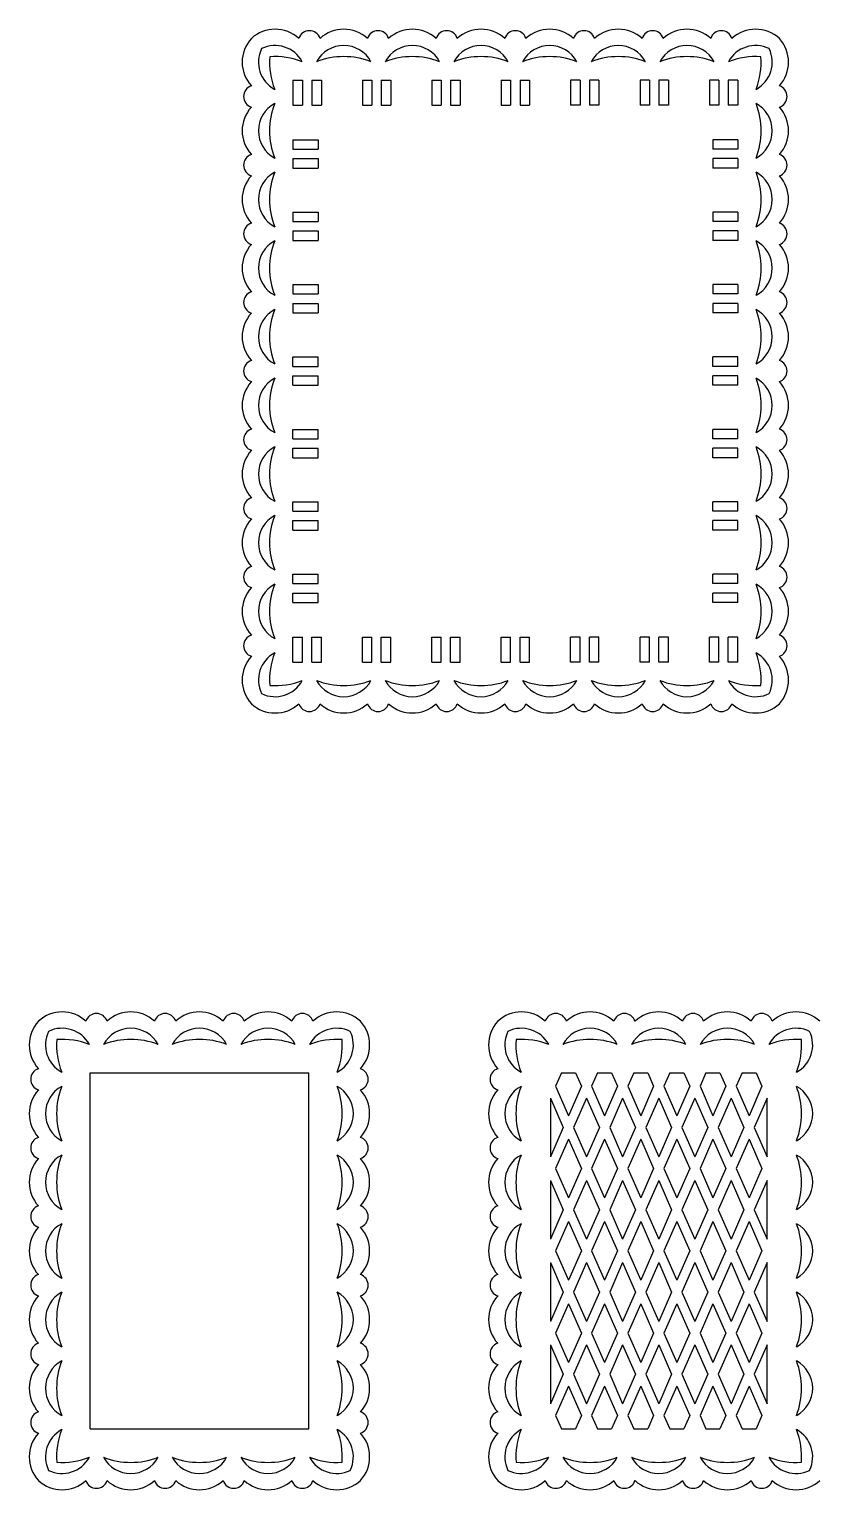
# Model space of a CAD drawing. Extents: x -1023 to -381, y -80 to 233.
# Drawn here: x -1023 to -855.7, y -78 to 231 of the extents above; entities that cross this region are included whole.
import ezdxf

# ---------------------------------------------------------------- set-up
doc = ezdxf.new("R2010")
doc.units = 0
doc.layers.get('0').update_dxf_attribs({"linetype": 'CONTINUOUS'})

msp = doc.modelspace()

# ---------------------------------------------------------------- linework, layer by layer
for p, q in [((-967.206135, 220.248919), (-967.206135, 214.948919)), ((-967.206135, 220.248919), (-965.206135, 220.248919)), ((-965.206135, 220.248919), (-965.206135, 214.948919)), ((-963.206135, 220.248919), (-961.206135, 220.248919)), ((-963.206135, 220.248919), (-963.206135, 214.948919)), ((-961.206135, 220.248919), (-961.206135, 214.948919)), ((-952.527809, 220.248919), (-950.527809, 220.248919)), ((-952.527809, 220.248919), (-952.527809, 214.948919)), ((-950.527809, 220.248919), (-950.527809, 214.948919)), ((-948.527809, 220.248919), (-946.527809, 220.248919)), ((-948.527809, 220.248919), (-948.527809, 214.948919)), ((-946.527809, 220.248919), (-946.527809, 214.948919)), ((-937.843643, 220.248919), (-937.843643, 214.948919)), ((-937.843643, 220.248919), (-935.843643, 220.248919)), ((-935.843643, 220.248919), (-935.843643, 214.948919)), ((-933.843643, 220.248919), (-933.843643, 214.948919)), ((-933.843643, 220.248919), (-931.843643, 220.248919)), ((-931.843643, 220.248919), (-931.843643, 214.948919)), ((-923.159477, 220.248919), (-921.159477, 220.248919)), ((-923.159477, 220.248919), (-923.159477, 214.948919)), ((-921.159477, 220.248919), (-921.159477, 214.948919)), ((-919.159477, 220.248919), (-917.159477, 220.248919)), ((-919.159477, 220.248919), (-919.159477, 214.948919)), ((-917.159477, 220.248919), (-917.159477, 214.948919)), ((-906.463647, 220.248919), (-908.463647, 220.248919)), ((-908.463647, 220.248919), (-908.463647, 214.948919)), ((-906.463647, 220.248919), (-906.463647, 214.948919)), ((-902.463647, 220.248919), (-904.463647, 220.248919)), ((-904.463647, 220.248919), (-904.463647, 214.948919)), ((-902.463647, 220.248919), (-902.463647, 214.948919)), ((-893.779481, 220.248919), (-893.779481, 214.948919)), ((-891.779481, 220.248919), (-893.779481, 220.248919)), ((-891.779481, 220.248919), (-891.779481, 214.948919)), ((-889.779481, 220.248919), (-889.779481, 214.948919)), ((-887.779481, 220.248919), (-889.779481, 220.248919)), ((-887.779481, 220.248919), (-887.779481, 214.948919)), ((-877.101156, 220.248919), (-879.101156, 220.248919)), ((-879.101156, 220.248919), (-879.101156, 214.948919)), ((-877.101156, 220.248919), (-877.101156, 214.948919)), ((-873.101156, 220.248919), (-875.101156, 220.248919)), ((-875.101156, 220.248919), (-875.101156, 214.948919)), ((-873.101156, 220.248919), (-873.101156, 214.948919)), ((-967.206135, 214.948919), (-965.206135, 214.948919)), ((-963.206135, 214.948919), (-961.206135, 214.948919)), ((-952.527809, 214.948919), (-950.527809, 214.948919)), ((-948.527809, 214.948919), (-946.527809, 214.948919)), ((-937.843643, 214.948919), (-935.843643, 214.948919)), ((-933.843643, 214.948919), (-931.843643, 214.948919)), ((-923.159477, 214.948919), (-921.159477, 214.948919)), ((-919.159477, 214.948919), (-917.159477, 214.948919)), ((-906.463647, 214.948919), (-908.463647, 214.948919)), ((-902.463647, 214.948919), (-904.463647, 214.948919)), ((-891.779481, 214.948919), (-893.779481, 214.948919)), ((-887.779481, 214.948919), (-889.779481, 214.948919)), ((-877.101156, 214.948919), (-879.101156, 214.948919)), ((-873.101156, 214.948919), (-875.101156, 214.948919)), ((-967.206135, 207.621219), (-961.906135, 207.621219)), ((-967.206135, 207.621219), (-967.206135, 205.621219)), ((-961.906135, 207.621219), (-961.906135, 205.621219)), ((-873.101156, 207.621219), (-878.401156, 207.621219)), ((-878.401156, 207.621219), (-878.401156, 205.621219)), ((-873.101156, 207.621219), (-873.101156, 205.621219)), ((-967.206135, 205.621219), (-961.906135, 205.621219)), ((-873.101156, 205.621219), (-878.401156, 205.621219)), ((-967.206135, 203.621219), (-961.906135, 203.621219)), ((-967.206135, 203.621219), (-967.206135, 201.621219)), ((-967.206135, 201.621219), (-961.906135, 201.621219)), ((-961.906135, 203.621219), (-961.906135, 201.621219)), ((-873.101156, 203.621219), (-878.401156, 203.621219)), ((-878.401156, 203.621219), (-878.401156, 201.621219)), ((-873.101156, 201.621219), (-878.401156, 201.621219)), ((-873.101156, 203.621219), (-873.101156, 201.621219)), ((-967.206135, 192.312893), (-967.206135, 190.312893)), ((-967.206135, 192.312893), (-961.906135, 192.312893)), ((-961.906135, 192.312893), (-961.906135, 190.312893)), ((-873.101156, 192.312893), (-878.401156, 192.312893)), ((-878.401156, 192.312893), (-878.401156, 190.312893)), ((-873.101156, 192.312893), (-873.101156, 190.312893)), ((-967.206135, 190.312893), (-961.906135, 190.312893)), ((-873.101156, 190.312893), (-878.401156, 190.312893)), ((-967.206135, 188.312893), (-967.206135, 186.312893)), ((-967.206135, 188.312893), (-961.906135, 188.312893)), ((-967.206135, 186.312893), (-961.906135, 186.312893)), ((-961.906135, 188.312893), (-961.906135, 186.312893)), ((-873.101156, 188.312893), (-878.401156, 188.312893)), ((-878.401156, 188.312893), (-878.401156, 186.312893)), ((-873.101156, 186.312893), (-878.401156, 186.312893)), ((-873.101156, 188.312893), (-873.101156, 186.312893)), ((-967.206135, 176.998727), (-961.906135, 176.998727)), ((-967.206135, 176.998727), (-967.206135, 174.998727)), ((-961.906135, 176.998727), (-961.906135, 174.998727)), ((-873.101156, 176.998727), (-878.401156, 176.998727)), ((-878.401156, 176.998727), (-878.401156, 174.998727)), ((-873.101156, 176.998727), (-873.101156, 174.998727)), ((-967.206135, 174.998727), (-961.906135, 174.998727)), ((-873.101156, 174.998727), (-878.401156, 174.998727)), ((-967.206135, 172.998727), (-961.906135, 172.998727)), ((-967.206135, 172.998727), (-967.206135, 170.998727)), ((-967.206135, 170.998727), (-961.906135, 170.998727)), ((-961.906135, 172.998727), (-961.906135, 170.998727)), ((-878.401156, 172.998727), (-878.401156, 170.998727)), ((-873.101156, 172.998727), (-878.401156, 172.998727)), ((-873.101156, 170.998727), (-878.401156, 170.998727)), ((-873.101156, 172.998727), (-873.101156, 170.998727)), ((-967.206135, 161.672897), (-961.906135, 161.672897)), ((-967.206135, 159.672897), (-967.206135, 161.672897)), ((-961.906135, 159.672897), (-961.906135, 161.672897)), ((-873.101156, 161.672897), (-878.401156, 161.672897)), ((-878.401156, 159.672897), (-878.401156, 161.672897)), ((-873.101156, 159.672897), (-873.101156, 161.672897)), ((-967.206135, 159.672897), (-961.906135, 159.672897)), ((-967.206135, 157.672897), (-961.906135, 157.672897)), ((-967.206135, 155.672897), (-967.206135, 157.672897)), ((-961.906135, 155.672897), (-961.906135, 157.672897)), ((-873.101156, 159.672897), (-878.401156, 159.672897)), ((-873.101156, 157.672897), (-878.401156, 157.672897)), ((-878.401156, 155.672897), (-878.401156, 157.672897)), ((-873.101156, 155.672897), (-873.101156, 157.672897)), ((-967.206135, 155.672897), (-961.906135, 155.672897)), ((-873.101156, 155.672897), (-878.401156, 155.672897)), ((-967.206135, 144.347067), (-967.206135, 146.347067)), ((-967.206135, 146.347067), (-961.906135, 146.347067)), ((-961.906135, 144.347067), (-961.906135, 146.347067)), ((-878.401156, 144.347067), (-878.401156, 146.347067)), ((-873.101156, 146.347067), (-878.401156, 146.347067)), ((-873.101156, 144.347067), (-873.101156, 146.347067)), ((-967.206135, 144.347067), (-961.906135, 144.347067)), ((-967.206135, 142.347067), (-961.906135, 142.347067)), ((-967.206135, 140.347067), (-967.206135, 142.347067)), ((-961.906135, 140.347067), (-961.906135, 142.347067)), ((-873.101156, 144.347067), (-878.401156, 144.347067)), ((-873.101156, 142.347067), (-878.401156, 142.347067)), ((-878.401156, 140.347067), (-878.401156, 142.347067)), ((-873.101156, 140.347067), (-873.101156, 142.347067)), ((-967.206135, 140.347067), (-961.906135, 140.347067)), ((-873.101156, 140.347067), (-878.401156, 140.347067)), ((-967.206135, 131.032901), (-961.906135, 131.032901)), ((-967.206135, 129.032901), (-967.206135, 131.032901)), ((-961.906135, 129.032901), (-961.906135, 131.032901)), ((-873.101156, 131.032901), (-878.401156, 131.032901)), ((-878.401156, 129.032901), (-878.401156, 131.032901)), ((-873.101156, 129.032901), (-873.101156, 131.032901)), ((-967.206135, 129.032901), (-961.906135, 129.032901)), ((-967.206135, 127.032901), (-961.906135, 127.032901)), ((-967.206135, 125.032901), (-967.206135, 127.032901)), ((-961.906135, 125.032901), (-961.906135, 127.032901)), ((-873.101156, 129.032901), (-878.401156, 129.032901)), ((-873.101156, 127.032901), (-878.401156, 127.032901)), ((-878.401156, 125.032901), (-878.401156, 127.032901)), ((-873.101156, 125.032901), (-873.101156, 127.032901)), ((-967.206135, 125.032901), (-961.906135, 125.032901)), ((-873.101156, 125.032901), (-878.401156, 125.032901)), ((-967.206135, 115.724575), (-961.906135, 115.724575)), ((-967.206135, 113.724575), (-967.206135, 115.724575)), ((-961.906135, 113.724575), (-961.906135, 115.724575)), ((-873.101156, 115.724575), (-878.401156, 115.724575)), ((-878.401156, 113.724575), (-878.401156, 115.724575)), ((-873.101156, 113.724575), (-873.101156, 115.724575)), ((-967.206135, 113.724575), (-961.906135, 113.724575)), ((-967.206135, 111.724575), (-961.906135, 111.724575)), ((-967.206135, 109.724575), (-967.206135, 111.724575)), ((-961.906135, 109.724575), (-961.906135, 111.724575)), ((-873.101156, 113.724575), (-878.401156, 113.724575)), ((-873.101156, 111.724575), (-878.401156, 111.724575)), ((-878.401156, 109.724575), (-878.401156, 111.724575)), ((-873.101156, 109.724575), (-873.101156, 111.724575)), ((-967.206135, 109.724575), (-961.906135, 109.724575)), ((-873.101156, 109.724575), (-878.401156, 109.724575)), ((-967.206135, 102.396872), (-965.206135, 102.396872)), ((-967.206135, 97.096872), (-967.206135, 102.396872)), ((-965.206135, 97.096872), (-965.206135, 102.396872)), ((-963.206135, 102.396872), (-961.206135, 102.396872)), ((-963.206135, 97.096872), (-963.206135, 102.396872)), ((-961.206135, 97.096872), (-961.206135, 102.396872)), ((-952.527809, 97.096872), (-952.527809, 102.396872)), ((-952.527809, 102.396872), (-950.527809, 102.396872)), ((-950.527809, 97.096872), (-950.527809, 102.396872)), ((-948.527809, 97.096872), (-948.527809, 102.396872)), ((-948.527809, 102.396872), (-946.527809, 102.396872)), ((-946.527809, 97.096872), (-946.527809, 102.396872)), ((-937.843643, 102.396872), (-935.843643, 102.396872)), ((-937.843643, 97.096872), (-937.843643, 102.396872)), ((-935.843643, 97.096872), (-935.843643, 102.396872)), ((-933.843643, 102.396872), (-931.843643, 102.396872)), ((-933.843643, 97.096872), (-933.843643, 102.396872)), ((-931.843643, 97.096872), (-931.843643, 102.396872)), ((-923.159477, 97.096872), (-923.159477, 102.396872)), ((-923.159477, 102.396872), (-921.159477, 102.396872)), ((-921.159477, 97.096872), (-921.159477, 102.396872)), ((-919.159477, 97.096872), (-919.159477, 102.396872)), ((-919.159477, 102.396872), (-917.159477, 102.396872)), ((-917.159477, 97.096872), (-917.159477, 102.396872)), ((-908.463647, 97.096872), (-908.463647, 102.396872)), ((-906.463647, 102.396872), (-908.463647, 102.396872)), ((-906.463647, 97.096872), (-906.463647, 102.396872)), ((-904.463647, 97.096872), (-904.463647, 102.396872)), ((-902.463647, 102.396872), (-904.463647, 102.396872)), ((-902.463647, 97.096872), (-902.463647, 102.396872)), ((-891.779481, 102.396872), (-893.779481, 102.396872)), ((-893.779481, 97.096872), (-893.779481, 102.396872)), ((-891.779481, 97.096872), (-891.779481, 102.396872)), ((-887.779481, 102.396872), (-889.779481, 102.396872)), ((-889.779481, 97.096872), (-889.779481, 102.396872)), ((-887.779481, 97.096872), (-887.779481, 102.396872)), ((-879.101156, 97.096872), (-879.101156, 102.396872)), ((-877.101156, 102.396872), (-879.101156, 102.396872)), ((-877.101156, 97.096872), (-877.101156, 102.396872)), ((-875.101156, 97.096872), (-875.101156, 102.396872)), ((-873.101156, 102.396872), (-875.101156, 102.396872)), ((-873.101156, 97.096872), (-873.101156, 102.396872)), ((-967.206135, 97.096872), (-965.206135, 97.096872)), ((-963.206135, 97.096872), (-961.206135, 97.096872)), ((-952.527809, 97.096872), (-950.527809, 97.096872)), ((-948.527809, 97.096872), (-946.527809, 97.096872)), ((-937.843643, 97.096872), (-935.843643, 97.096872)), ((-933.843643, 97.096872), (-931.843643, 97.096872)), ((-923.159477, 97.096872), (-921.159477, 97.096872)), ((-919.159477, 97.096872), (-917.159477, 97.096872)), ((-906.463647, 97.096872), (-908.463647, 97.096872)), ((-902.463647, 97.096872), (-904.463647, 97.096872)), ((-891.779481, 97.096872), (-893.779481, 97.096872)), ((-887.779481, 97.096872), (-889.779481, 97.096872)), ((-877.101156, 97.096872), (-879.101156, 97.096872)), ((-873.101156, 97.096872), (-875.101156, 97.096872)), ((-1010.136004, -65.106736), (-1010.136004, 10.20938)), ((-1010.136004, 10.20938), (-963.866909, 10.20938)), ((-963.866909, -65.106736), (-963.866909, 10.20938)), ((-910.408117, 10.20938), (-911.655849, 7.368274)), ((-910.408117, 10.20938), (-907.442649, 10.20938)), ((-907.442649, 10.20938), (-906.194916, 7.368274)), ((-902.76281, 10.20938), (-904.010543, 7.368274)), ((-902.76281, 10.20938), (-899.797343, 10.20938)), ((-899.797343, 10.20938), (-898.54961, 7.368274)), ((-895.117504, 10.20938), (-896.365237, 7.368274)), ((-895.117504, 10.20938), (-892.152036, 10.20938)), ((-892.152036, 10.20938), (-890.904304, 7.368274)), ((-887.472198, 10.20938), (-888.719931, 7.368274)), ((-887.472198, 10.20938), (-884.50673, 10.20938)), ((-884.50673, 10.20938), (-883.258997, 7.368274)), ((-879.826892, 10.20938), (-881.074624, 7.368274)), ((-879.826892, 10.20938), (-876.861424, 10.20938)), ((-876.861424, 10.20938), (-875.613691, 7.368274)), ((-872.181585, 10.20938), (-873.429318, 7.368274)), ((-872.181585, 10.20938), (-869.216117, 10.20938)), ((-869.216117, 10.20938), (-867.968385, 7.368274)), ((-911.655849, 7.368274), (-908.925383, 1.150961)), ((-906.194916, 7.368274), (-908.925383, 1.150961)), ((-904.010543, 7.368274), (-901.280077, 1.150961)), ((-898.54961, 7.368274), (-901.280077, 1.150961)), ((-896.365237, 7.368274), (-893.63477, 1.150961)), ((-890.904304, 7.368274), (-893.63477, 1.150961)), ((-888.719931, 7.368274), (-885.989464, 1.150961)), ((-883.258997, 7.368274), (-885.989464, 1.150961)), ((-881.074624, 7.368274), (-878.344158, 1.150961)), ((-875.613691, 7.368274), (-878.344158, 1.150961)), ((-873.429318, 7.368274), (-870.698851, 1.150961)), ((-867.968385, 7.368274), (-870.698851, 1.150961)), ((-912.748036, 4.881349), (-910.017569, -1.335964)), ((-912.748036, 4.881349), (-912.748036, -7.553277)), ((-905.10273, 4.881349), (-907.833196, -1.335964)), ((-905.10273, 4.881349), (-902.372263, -1.335964)), ((-897.457423, 4.881349), (-900.18789, -1.335964)), ((-897.457423, 4.881349), (-894.726957, -1.335964)), ((-889.812117, 4.881349), (-892.542584, -1.335964)), ((-889.812117, 4.881349), (-887.081651, -1.335964)), ((-882.166811, 4.881349), (-884.897277, -1.335964)), ((-882.166811, 4.881349), (-879.436344, -1.335964)), ((-874.521505, 4.881349), (-877.251971, -1.335964)), ((-874.521505, 4.881349), (-871.791038, -1.335964)), ((-866.876198, 4.881349), (-869.606665, -1.335964)), ((-866.876198, -7.553277), (-866.876198, 4.881349)), ((-910.017569, -1.335964), (-912.748036, -7.553277)), ((-907.833196, -1.335964), (-905.10273, -7.553277)), ((-902.372263, -1.335964), (-905.10273, -7.553277)), ((-900.18789, -1.335964), (-897.457423, -7.553277)), ((-894.726957, -1.335964), (-897.457423, -7.553277)), ((-892.542584, -1.335964), (-889.812117, -7.553277)), ((-887.081651, -1.335964), (-889.812117, -7.553277)), ((-884.897277, -1.335964), (-882.166811, -7.553277)), ((-879.436344, -1.335964), (-882.166811, -7.553277)), ((-877.251971, -1.335964), (-874.521505, -7.553277)), ((-871.791038, -1.335964), (-874.521505, -7.553277)), ((-869.606665, -1.335964), (-866.876198, -7.553277)), ((-908.925383, -3.822889), (-911.655849, -10.040202)), ((-908.925383, -3.822889), (-906.194916, -10.040202)), ((-901.280077, -3.822889), (-904.010543, -10.040202)), ((-901.280077, -3.822889), (-898.54961, -10.040202)), ((-893.63477, -3.822889), (-896.365237, -10.040202)), ((-893.63477, -3.822889), (-890.904304, -10.040202)), ((-885.989464, -3.822889), (-888.719931, -10.040202)), ((-885.989464, -3.822889), (-883.258997, -10.040202)), ((-878.344158, -3.822889), (-881.074624, -10.040202)), ((-878.344158, -3.822889), (-875.613691, -10.040202)), ((-870.698851, -3.822889), (-873.429318, -10.040202)), ((-870.698851, -3.822889), (-867.968385, -10.040202)), ((-911.655849, -10.040202), (-908.925383, -16.257515)), ((-906.194916, -10.040202), (-908.925383, -16.257515)), ((-904.010543, -10.040202), (-901.280077, -16.257515)), ((-898.54961, -10.040202), (-901.280077, -16.257515)), ((-896.365237, -10.040202), (-893.63477, -16.257515)), ((-890.904304, -10.040202), (-893.63477, -16.257515)), ((-888.719931, -10.040202), (-885.989464, -16.257515)), ((-883.258997, -10.040202), (-885.989464, -16.257515)), ((-881.074624, -10.040202), (-878.344158, -16.257515)), ((-875.613691, -10.040202), (-878.344158, -16.257515)), ((-873.429318, -10.040202), (-870.698851, -16.257515)), ((-867.968385, -10.040202), (-870.698851, -16.257515)), ((-912.748036, -12.527127), (-910.017569, -18.74444)), ((-912.748036, -12.527127), (-912.748036, -24.961753)), ((-905.10273, -12.527127), (-907.833196, -18.74444)), ((-905.10273, -12.527127), (-902.372263, -18.74444)), ((-897.457423, -12.527127), (-900.18789, -18.74444)), ((-897.457423, -12.527127), (-894.726957, -18.74444)), ((-889.812117, -12.527127), (-892.542584, -18.74444)), ((-889.812117, -12.527127), (-887.081651, -18.74444)), ((-882.166811, -12.527127), (-884.897277, -18.74444)), ((-882.166811, -12.527127), (-879.436344, -18.74444)), ((-874.521505, -12.527127), (-877.251971, -18.74444)), ((-874.521505, -12.527127), (-871.791038, -18.74444)), ((-866.876198, -12.527127), (-869.606665, -18.74444)), ((-866.876198, -24.961753), (-866.876198, -12.527127)), ((-910.017569, -18.74444), (-912.748036, -24.961753)), ((-908.925383, -21.231365), (-911.655849, -27.448678)), ((-908.925383, -21.231365), (-906.194916, -27.448678)), ((-907.833196, -18.74444), (-905.10273, -24.961753)), ((-902.372263, -18.74444), (-905.10273, -24.961753)), ((-901.280077, -21.231365), (-904.010543, -27.448678)), ((-901.280077, -21.231365), (-898.54961, -27.448678)), ((-900.18789, -18.74444), (-897.457423, -24.961753)), ((-894.726957, -18.74444), (-897.457423, -24.961753)), ((-893.63477, -21.231365), (-896.365237, -27.448678)), ((-893.63477, -21.231365), (-890.904304, -27.448678)), ((-892.542584, -18.74444), (-889.812117, -24.961753)), ((-887.081651, -18.74444), (-889.812117, -24.961753)), ((-885.989464, -21.231365), (-888.719931, -27.448678)), ((-885.989464, -21.231365), (-883.258997, -27.448678)), ((-884.897277, -18.74444), (-882.166811, -24.961753)), ((-879.436344, -18.74444), (-882.166811, -24.961753)), ((-878.344158, -21.231365), (-881.074624, -27.448678)), ((-878.344158, -21.231365), (-875.613691, -27.448678)), ((-877.251971, -18.74444), (-874.521505, -24.961753)), ((-871.791038, -18.74444), (-874.521505, -24.961753)), ((-870.698851, -21.231365), (-873.429318, -27.448678)), ((-870.698851, -21.231365), (-867.968385, -27.448678)), ((-869.606665, -18.74444), (-866.876198, -24.961753)), ((-911.655849, -27.448678), (-908.925383, -33.665991)), ((-906.194916, -27.448678), (-908.925383, -33.665991)), ((-904.010543, -27.448678), (-901.280077, -33.665991)), ((-898.54961, -27.448678), (-901.280077, -33.665991)), ((-896.365237, -27.448678), (-893.63477, -33.665991)), ((-890.904304, -27.448678), (-893.63477, -33.665991)), ((-888.719931, -27.448678), (-885.989464, -33.665991)), ((-883.258997, -27.448678), (-885.989464, -33.665991)), ((-881.074624, -27.448678), (-878.344158, -33.665991)), ((-875.613691, -27.448678), (-878.344158, -33.665991)), ((-873.429318, -27.448678), (-870.698851, -33.665991)), ((-867.968385, -27.448678), (-870.698851, -33.665991)), ((-912.748036, -29.935603), (-910.017569, -36.152916)), ((-912.748036, -29.935603), (-912.748036, -42.370229)), ((-905.10273, -29.935603), (-907.833196, -36.152916)), ((-905.10273, -29.935603), (-902.372263, -36.152916)), ((-897.457423, -29.935603), (-900.18789, -36.152916)), ((-897.457423, -29.935603), (-894.726957, -36.152916)), ((-889.812117, -29.935603), (-892.542584, -36.152916)), ((-889.812117, -29.935603), (-887.081651, -36.152916)), ((-882.166811, -29.935603), (-884.897277, -36.152916)), ((-882.166811, -29.935603), (-879.436344, -36.152916)), ((-874.521505, -29.935603), (-877.251971, -36.152916)), ((-874.521505, -29.935603), (-871.791038, -36.152916)), ((-866.876198, -29.935603), (-869.606665, -36.152916)), ((-866.876198, -42.370229), (-866.876198, -29.935603)), ((-910.017569, -36.152916), (-912.748036, -42.370229)), ((-907.833196, -36.152916), (-905.10273, -42.370229)), ((-902.372263, -36.152916), (-905.10273, -42.370229)), ((-900.18789, -36.152916), (-897.457423, -42.370229)), ((-894.726957, -36.152916), (-897.457423, -42.370229)), ((-892.542584, -36.152916), (-889.812117, -42.370229)), ((-887.081651, -36.152916), (-889.812117, -42.370229)), ((-884.897277, -36.152916), (-882.166811, -42.370229)), ((-879.436344, -36.152916), (-882.166811, -42.370229)), ((-877.251971, -36.152916), (-874.521505, -42.370229)), ((-871.791038, -36.152916), (-874.521505, -42.370229)), ((-869.606665, -36.152916), (-866.876198, -42.370229)), ((-908.925383, -38.639841), (-911.655849, -44.857154)), ((-908.925383, -38.639841), (-906.194916, -44.857154)), ((-901.280077, -38.639841), (-904.010543, -44.857154)), ((-901.280077, -38.639841), (-898.54961, -44.857154)), ((-893.63477, -38.639841), (-896.365237, -44.857154)), ((-893.63477, -38.639841), (-890.904304, -44.857154)), ((-885.989464, -38.639841), (-888.719931, -44.857154)), ((-885.989464, -38.639841), (-883.258997, -44.857154)), ((-878.344158, -38.639841), (-881.074624, -44.857154)), ((-878.344158, -38.639841), (-875.613691, -44.857154)), ((-870.698851, -38.639841), (-873.429318, -44.857154)), ((-870.698851, -38.639841), (-867.968385, -44.857154)), ((-911.655849, -44.857154), (-908.925383, -51.074467)), ((-906.194916, -44.857154), (-908.925383, -51.074467)), ((-904.010543, -44.857154), (-901.280077, -51.074467)), ((-898.54961, -44.857154), (-901.280077, -51.074467)), ((-896.365237, -44.857154), (-893.63477, -51.074467)), ((-890.904304, -44.857154), (-893.63477, -51.074467)), ((-888.719931, -44.857154), (-885.989464, -51.074467)), ((-883.258997, -44.857154), (-885.989464, -51.074467)), ((-881.074624, -44.857154), (-878.344158, -51.074467)), ((-875.613691, -44.857154), (-878.344158, -51.074467)), ((-873.429318, -44.857154), (-870.698851, -51.074467)), ((-867.968385, -44.857154), (-870.698851, -51.074467)), ((-912.748036, -47.344079), (-910.017569, -53.561392)), ((-912.748036, -47.344079), (-912.748036, -59.778705)), ((-905.10273, -47.344079), (-907.833196, -53.561392)), ((-905.10273, -47.344079), (-902.372263, -53.561392)), ((-897.457423, -47.344079), (-900.18789, -53.561392)), ((-897.457423, -47.344079), (-894.726957, -53.561392)), ((-889.812117, -47.344079), (-892.542584, -53.561392)), ((-889.812117, -47.344079), (-887.081651, -53.561392)), ((-882.166811, -47.344079), (-884.897277, -53.561392)), ((-882.166811, -47.344079), (-879.436344, -53.561392)), ((-874.521505, -47.344079), (-877.251971, -53.561392)), ((-874.521505, -47.344079), (-871.791038, -53.561392)), ((-866.876198, -47.344079), (-869.606665, -53.561392)), ((-866.876198, -59.778705), (-866.876198, -47.344079)), ((-910.017569, -53.561392), (-912.748036, -59.778705)), ((-907.833196, -53.561392), (-905.10273, -59.778705)), ((-902.372263, -53.561392), (-905.10273, -59.778705)), ((-900.18789, -53.561392), (-897.457423, -59.778705)), ((-894.726957, -53.561392), (-897.457423, -59.778705)), ((-892.542584, -53.561392), (-889.812117, -59.778705)), ((-887.081651, -53.561392), (-889.812117, -59.778705)), ((-884.897277, -53.561392), (-882.166811, -59.778705)), ((-879.436344, -53.561392), (-882.166811, -59.778705)), ((-877.251971, -53.561392), (-874.521505, -59.778705)), ((-871.791038, -53.561392), (-874.521505, -59.778705)), ((-869.606665, -53.561392), (-866.876198, -59.778705)), ((-908.925383, -56.048317), (-911.655849, -62.26563)), ((-908.925383, -56.048317), (-906.194916, -62.26563)), ((-901.280077, -56.048317), (-904.010543, -62.26563)), ((-901.280077, -56.048317), (-898.54961, -62.26563)), ((-893.63477, -56.048317), (-896.365237, -62.26563)), ((-893.63477, -56.048317), (-890.904304, -62.26563)), ((-885.989464, -56.048317), (-888.719931, -62.26563)), ((-885.989464, -56.048317), (-883.258997, -62.26563)), ((-878.344158, -56.048317), (-881.074624, -62.26563)), ((-878.344158, -56.048317), (-875.613691, -62.26563)), ((-870.698851, -56.048317), (-873.429318, -62.26563)), ((-870.698851, -56.048317), (-867.968385, -62.26563)), ((-911.655849, -62.26563), (-910.408117, -65.106736)), ((-906.194916, -62.26563), (-907.442649, -65.106736)), ((-904.010543, -62.26563), (-902.76281, -65.106736)), ((-898.54961, -62.26563), (-899.797343, -65.106736)), ((-896.365237, -62.26563), (-895.117504, -65.106736)), ((-890.904304, -62.26563), (-892.152036, -65.106736)), ((-888.719931, -62.26563), (-887.472198, -65.106736)), ((-883.258997, -62.26563), (-884.50673, -65.106736)), ((-881.074624, -62.26563), (-879.826892, -65.106736)), ((-875.613691, -62.26563), (-876.861424, -65.106736)), ((-873.429318, -62.26563), (-872.181585, -65.106736)), ((-867.968385, -62.26563), (-869.216117, -65.106736)), ((-1010.136004, -65.106736), (-963.866909, -65.106736)), ((-910.408117, -65.106736), (-907.442649, -65.106736)), ((-902.76281, -65.106736), (-899.797343, -65.106736)), ((-895.117504, -65.106736), (-892.152036, -65.106736)), ((-887.472198, -65.106736), (-884.50673, -65.106736)), ((-879.826892, -65.106736), (-876.861424, -65.106736)), ((-872.181585, -65.106736), (-869.216117, -65.106736))]:
    msp.add_line(p, q)
for centre, radius, start, end in [((-970.49365, 224.028693), 7.463802, 137.673125, 222.326875), ((-970.985932, 223.53641), 7.463802, 47.673125, 132.326875), ((-963.724177, 228.338141), 2.347891, 17.764995, 162.235005), ((-956.462422, 223.53641), 7.463802, 47.673125, 132.326875), ((-949.200666, 228.338141), 2.347891, 17.764995, 162.235005), ((-941.938911, 223.53641), 7.463802, 47.673125, 132.326875), ((-934.677156, 228.338141), 2.347891, 17.764995, 162.235005), ((-927.415401, 223.53641), 7.463802, 47.673125, 132.326875), ((-920.153645, 228.338141), 2.347891, 17.764995, 162.235005), ((-912.89189, 223.53641), 7.463802, 47.673125, 132.326875), ((-905.630135, 228.338141), 2.347891, 17.764995, 162.235005), ((-898.36838, 223.53641), 7.463802, 47.673125, 132.326875), ((-891.106624, 228.338141), 2.347891, 17.764995, 162.235005), ((-883.844869, 223.53641), 7.463802, 47.673125, 132.326875), ((-876.583114, 228.338141), 2.347891, 17.764995, 162.235005), ((-869.321358, 223.53641), 7.463802, 47.673125, 132.326875), ((-869.813641, 224.028693), 7.463802, 317.673125, 42.326875), ((-967.965553, 224.028693), 6.542112, 154.053984, 241.636648), ((-970.985932, 221.008313), 6.542112, 28.363352, 115.946016), ((-956.462422, 221.008313), 6.542112, 28.363352, 151.636648), ((-941.938911, 221.008313), 6.542112, 28.363352, 151.636648), ((-927.415401, 221.008313), 6.542112, 28.363352, 151.636648), ((-912.89189, 221.008313), 6.542112, 28.363352, 151.636648), ((-898.36838, 221.008313), 6.542112, 28.363352, 151.636648), ((-883.844869, 221.008313), 6.542112, 28.363352, 151.636648), ((-869.321358, 221.008313), 6.542112, 64.053984, 151.636648), ((-872.341738, 224.028693), 6.542112, 298.363352, 25.946016), ((-956.403546, 224.028693), 15.759012, 175.867468, 201.425975), ((-970.985932, 209.446307), 15.759012, 68.574025, 94.132532), ((-956.462422, 209.446307), 15.759012, 68.574025, 111.425975), ((-941.938911, 209.446307), 15.759012, 68.574025, 111.425975), ((-927.415401, 209.446307), 15.759012, 68.574025, 111.425975), ((-912.89189, 209.446307), 15.759012, 68.574025, 111.425975), ((-898.36838, 209.446307), 15.759012, 68.574025, 111.425975), ((-883.844869, 209.446307), 15.759012, 68.574025, 111.425975), ((-869.321358, 209.446307), 15.759012, 85.867468, 111.425975), ((-883.903744, 224.028693), 15.759012, 338.574025, 4.132532), ((-975.29538, 216.766937), 2.347891, 107.764995, 252.235005), ((-865.01191, 216.766937), 2.347891, 287.764995, 72.235005), ((-970.49365, 209.505182), 7.463802, 137.673125, 222.326875), ((-967.965553, 209.505182), 6.542112, 118.363352, 241.636648), ((-956.403546, 209.505182), 15.759012, 158.574025, 201.425975), ((-883.903744, 209.505182), 15.759012, 338.574025, 21.425975), ((-872.341738, 209.505182), 6.542112, 298.363352, 61.636648), ((-869.813641, 209.505182), 7.463802, 317.673125, 42.326875), ((-975.29538, 202.243427), 2.347891, 107.764995, 252.235005), ((-865.01191, 202.243427), 2.347891, 287.764995, 72.235005), ((-970.49365, 194.981672), 7.463802, 137.673125, 222.326875), ((-967.965553, 194.981672), 6.542112, 118.363352, 241.636648), ((-956.403546, 194.981672), 15.759012, 158.574025, 201.425975), ((-872.341738, 194.981672), 6.542112, 298.363352, 61.636648), ((-883.903744, 194.981672), 15.759012, 338.574025, 21.425975), ((-869.813641, 194.981672), 7.463802, 317.673125, 42.326875), ((-975.29538, 187.719916), 2.347891, 107.764995, 252.235005), ((-865.01191, 187.719916), 2.347891, 287.764995, 72.235005), ((-970.49365, 180.458161), 7.463802, 137.673125, 222.326875), ((-967.965553, 180.458161), 6.542112, 118.363352, 241.636648), ((-956.403546, 180.458161), 15.759012, 158.574025, 201.425975), ((-872.341738, 180.458161), 6.542112, 298.363352, 61.636648), ((-883.903744, 180.458161), 15.759012, 338.574025, 21.425975), ((-869.813641, 180.458161), 7.463802, 317.673125, 42.326875), ((-975.29538, 173.196406), 2.347891, 107.764995, 252.235005), ((-865.01191, 173.196406), 2.347891, 287.764995, 72.235005), ((-970.49365, 165.934651), 7.463802, 137.673125, 222.326875), ((-967.965553, 165.934651), 6.542112, 118.363352, 241.636648), ((-956.403546, 165.934651), 15.759012, 158.574025, 201.425975), ((-883.903744, 165.934651), 15.759012, 338.574025, 21.425975), ((-872.341738, 165.934651), 6.542112, 298.363352, 61.636648), ((-869.813641, 165.934651), 7.463802, 317.673125, 42.326875), ((-975.29538, 158.672895), 2.347891, 107.764995, 252.235005), ((-865.01191, 158.672895), 2.347891, 287.764995, 72.235005), ((-970.49365, 151.41114), 7.463802, 137.673125, 222.326875), ((-967.965553, 151.41114), 6.542112, 118.363352, 241.636648), ((-956.403546, 151.41114), 15.759012, 158.574025, 201.425975), ((-872.341738, 151.41114), 6.542112, 298.363352, 61.636648), ((-883.903744, 151.41114), 15.759012, 338.574025, 21.425975), ((-869.813641, 151.41114), 7.463802, 317.673125, 42.326875), ((-975.29538, 144.149385), 2.347891, 107.764995, 252.235005), ((-865.01191, 144.149385), 2.347891, 287.764995, 72.235005), ((-967.965553, 136.88763), 6.542112, 118.363352, 241.636648), ((-956.403546, 136.88763), 15.759012, 158.574025, 201.425975), ((-883.903744, 136.88763), 15.759012, 338.574025, 21.425975), ((-872.341738, 136.88763), 6.542112, 298.363352, 61.636648), ((-970.49365, 136.88763), 7.463802, 137.673125, 222.326875), ((-869.813641, 136.88763), 7.463802, 317.673125, 42.326875), ((-975.29538, 129.625874), 2.347891, 107.764995, 252.235005), ((-865.01191, 129.625874), 2.347891, 287.764995, 72.235005), ((-970.49365, 122.364119), 7.463802, 137.673125, 222.326875), ((-967.965553, 122.364119), 6.542112, 118.363352, 241.636648), ((-956.403546, 122.364119), 15.759012, 158.574025, 201.425975), ((-883.903744, 122.364119), 15.759012, 338.574025, 21.425975), ((-872.341738, 122.364119), 6.542112, 298.363352, 61.636648), ((-869.813641, 122.364119), 7.463802, 317.673125, 42.326875), ((-975.29538, 115.102364), 2.347891, 107.764995, 252.235005), ((-865.01191, 115.102364), 2.347891, 287.764995, 72.235005), ((-970.49365, 107.840608), 7.463802, 137.673125, 222.326875), ((-967.965553, 107.840608), 6.542112, 118.363352, 241.636648), ((-956.403546, 107.840608), 15.759012, 158.574025, 201.425975), ((-872.341738, 107.840608), 6.542112, 298.363352, 61.636648), ((-883.903744, 107.840608), 15.759012, 338.574025, 21.425975), ((-869.813641, 107.840608), 7.463802, 317.673125, 42.326875), ((-975.29538, 100.578853), 2.347891, 107.764995, 252.235005), ((-865.01191, 100.578853), 2.347891, 287.764995, 72.235005), ((-967.965553, 93.317098), 6.542112, 118.363352, 205.946016), ((-956.403546, 93.317098), 15.759012, 158.574025, 184.132532), ((-872.341738, 93.317098), 6.542112, 334.053984, 61.636648), ((-883.903744, 93.317098), 15.759012, 355.867468, 21.425975), ((-970.49365, 93.317098), 7.463802, 137.673125, 222.326875), ((-869.813641, 93.317098), 7.463802, 317.673125, 42.326875), ((-970.985932, 96.337477), 6.542112, 244.053984, 331.636648), ((-970.985932, 107.899484), 15.759012, 265.867468, 291.425975), ((-956.462422, 107.899484), 15.759012, 248.574025, 291.425975), ((-956.462422, 96.337477), 6.542112, 208.363352, 331.636648), ((-941.938911, 107.899484), 15.759012, 248.574025, 291.425975), ((-941.938911, 96.337477), 6.542112, 208.363352, 331.636648), ((-927.415401, 107.899484), 15.759012, 248.574025, 291.425975), ((-927.415401, 96.337477), 6.542112, 208.363352, 331.636648), ((-912.89189, 107.899484), 15.759012, 248.574025, 291.425975), ((-912.89189, 96.337477), 6.542112, 208.363352, 331.636648), ((-898.36838, 107.899484), 15.759012, 248.574025, 291.425975), ((-898.36838, 96.337477), 6.542112, 208.363352, 331.636648), ((-883.844869, 107.899484), 15.759012, 248.574025, 291.425975), ((-883.844869, 96.337477), 6.542112, 208.363352, 331.636648), ((-869.321358, 107.899484), 15.759012, 248.574025, 274.132532), ((-869.321358, 96.337477), 6.542112, 208.363352, 295.946016), ((-970.985932, 93.80938), 7.463802, 227.673125, 312.326875), ((-963.724177, 89.00765), 2.347891, 197.764995, 342.235005), ((-956.462422, 93.80938), 7.463802, 227.673125, 312.326875), ((-949.200666, 89.00765), 2.347891, 197.764995, 342.235005), ((-941.938911, 93.80938), 7.463802, 227.673125, 312.326875), ((-934.677156, 89.00765), 2.347891, 197.764995, 342.235005), ((-927.415401, 93.80938), 7.463802, 227.673125, 312.326875), ((-920.153645, 89.00765), 2.347891, 197.764995, 342.235005), ((-912.89189, 93.80938), 7.463802, 227.673125, 312.326875), ((-905.630135, 89.00765), 2.347891, 197.764995, 342.235005), ((-898.36838, 93.80938), 7.463802, 227.673125, 312.326875), ((-891.106624, 89.00765), 2.347891, 197.764995, 342.235005), ((-883.844869, 93.80938), 7.463802, 227.673125, 312.326875), ((-876.583114, 89.00765), 2.347891, 197.764995, 342.235005), ((-869.321358, 93.80938), 7.463802, 227.673125, 312.326875), ((-1016.048478, 15.629571), 7.463802, 47.673125, 132.326875), ((-1008.786722, 20.431302), 2.347891, 17.764995, 162.235005), ((-1001.524967, 15.629571), 7.463802, 47.673125, 132.326875), ((-994.263212, 20.431302), 2.347891, 17.764995, 162.235005), ((-987.001457, 15.629571), 7.463802, 47.673125, 132.326875), ((-979.739701, 20.431302), 2.347891, 17.764995, 162.235005), ((-972.477946, 15.629571), 7.463802, 47.673125, 132.326875), ((-965.216191, 20.431302), 2.347891, 17.764995, 162.235005), ((-957.954436, 15.629571), 7.463802, 47.673125, 132.326875), ((-918.859138, 15.629571), 7.463802, 47.673125, 132.326875), ((-911.597383, 20.431302), 2.347891, 17.764995, 162.235005), ((-904.335628, 15.629571), 7.463802, 47.673125, 132.326875), ((-897.073872, 20.431302), 2.347891, 17.764995, 162.235005), ((-889.812117, 15.629571), 7.463802, 47.673125, 132.326875), ((-882.550362, 20.431302), 2.347891, 17.764995, 162.235005), ((-875.288607, 15.629571), 7.463802, 47.673125, 132.326875), ((-868.026851, 20.431302), 2.347891, 17.764995, 162.235005), ((-860.765096, 15.629571), 7.463802, 47.673125, 132.326875), ((-1015.556195, 16.121854), 7.463802, 137.673125, 222.326875), ((-1013.028098, 16.121854), 6.542112, 154.053984, 241.636648), ((-1016.048478, 13.101474), 6.542112, 28.363352, 115.946016), ((-1001.524967, 13.101474), 6.542112, 28.363352, 151.636648), ((-987.001457, 13.101474), 6.542112, 28.363352, 151.636648), ((-972.477946, 13.101474), 6.542112, 28.363352, 151.636648), ((-957.954436, 13.101474), 6.542112, 64.053984, 151.636648), ((-960.974815, 16.121854), 6.542112, 298.363352, 25.946016), ((-958.446718, 16.121854), 7.463802, 317.673125, 42.326875), ((-918.366856, 16.121854), 7.463802, 137.673125, 222.326875), ((-915.838759, 16.121854), 6.542112, 154.053984, 241.636648), ((-918.859138, 13.101474), 6.542112, 28.363352, 115.946016), ((-904.335628, 13.101474), 6.542112, 28.363352, 151.636648), ((-889.812117, 13.101474), 6.542112, 28.363352, 151.636648), ((-875.288607, 13.101474), 6.542112, 28.363352, 151.636648), ((-860.765096, 13.101474), 6.542112, 64.053984, 151.636648), ((-863.785475, 16.121854), 6.542112, 298.363352, 25.946016), ((-1001.466092, 16.121854), 15.759012, 175.867468, 201.425975), ((-1016.048478, 1.539468), 15.759012, 68.574025, 94.132532), ((-1001.524967, 1.539468), 15.759012, 68.574025, 111.425975), ((-987.001457, 1.539468), 15.759012, 68.574025, 111.425975), ((-972.477946, 1.539468), 15.759012, 68.574025, 111.425975), ((-957.954436, 1.539468), 15.759012, 85.867468, 111.425975), ((-972.536821, 16.121854), 15.759012, 338.574025, 4.132532), ((-904.276753, 16.121854), 15.759012, 175.867468, 201.425975), ((-918.859138, 1.539468), 15.759012, 68.574025, 94.132532), ((-904.335628, 1.539468), 15.759012, 68.574025, 111.425975), ((-889.812117, 1.539468), 15.759012, 68.574025, 111.425975), ((-875.288607, 1.539468), 15.759012, 68.574025, 111.425975), ((-860.765096, 1.539468), 15.759012, 85.867468, 111.425975), ((-875.347482, 16.121854), 15.759012, 338.574025, 4.132532), ((-1020.357926, 8.860098), 2.347891, 107.764995, 252.235005), ((-953.644987, 8.860098), 2.347891, 287.764995, 72.235005), ((-923.168586, 8.860098), 2.347891, 107.764995, 252.235005), ((-1015.556195, 1.598343), 7.463802, 137.673125, 222.326875), ((-1013.028098, 1.598343), 6.542112, 118.363352, 241.636648), ((-1001.466092, 1.598343), 15.759012, 158.574025, 201.425975), ((-960.974815, 1.598343), 6.542112, 298.363352, 61.636648), ((-972.536821, 1.598343), 15.759012, 338.574025, 21.425975), ((-958.446718, 1.598343), 7.463802, 317.673125, 42.326875), ((-918.366856, 1.598343), 7.463802, 137.673125, 222.326875), ((-915.838759, 1.598343), 6.542112, 118.363352, 241.636648), ((-904.276753, 1.598343), 15.759012, 158.574025, 201.425975), ((-875.347482, 1.598343), 15.759012, 338.574025, 21.425975), ((-863.785475, 1.598343), 6.542112, 298.363352, 61.636648), ((-1020.357926, -5.663412), 2.347891, 107.764995, 252.235005), ((-953.644987, -5.663412), 2.347891, 287.764995, 72.235005), ((-923.168586, -5.663412), 2.347891, 107.764995, 252.235005), ((-1015.556195, -12.925167), 7.463802, 137.673125, 222.326875), ((-1013.028098, -12.925167), 6.542112, 118.363352, 241.636648), ((-1001.466092, -12.925167), 15.759012, 158.574025, 201.425975), ((-960.974815, -12.925167), 6.542112, 298.363352, 61.636648), ((-972.536821, -12.925167), 15.759012, 338.574025, 21.425975), ((-958.446718, -12.925167), 7.463802, 317.673125, 42.326875), ((-918.366856, -12.925167), 7.463802, 137.673125, 222.326875), ((-915.838759, -12.925167), 6.542112, 118.363352, 241.636648), ((-904.276753, -12.925167), 15.759012, 158.574025, 201.425975), ((-875.347482, -12.925167), 15.759012, 338.574025, 21.425975), ((-863.785475, -12.925167), 6.542112, 298.363352, 61.636648), ((-1020.357926, -20.186923), 2.347891, 107.764995, 252.235005), ((-953.644987, -20.186923), 2.347891, 287.764995, 72.235005), ((-923.168586, -20.186923), 2.347891, 107.764995, 252.235005), ((-1015.556195, -27.448678), 7.463802, 137.673125, 222.326875), ((-1013.028098, -27.448678), 6.542112, 118.363352, 241.636648), ((-1001.466092, -27.448678), 15.759012, 158.574025, 201.425975), ((-960.974815, -27.448678), 6.542112, 298.363352, 61.636648), ((-972.536821, -27.448678), 15.759012, 338.574025, 21.425975), ((-958.446718, -27.448678), 7.463802, 317.673125, 42.326875), ((-918.366856, -27.448678), 7.463802, 137.673125, 222.326875), ((-915.838759, -27.448678), 6.542112, 118.363352, 241.636648), ((-904.276753, -27.448678), 15.759012, 158.574025, 201.425975), ((-875.347482, -27.448678), 15.759012, 338.574025, 21.425975), ((-863.785475, -27.448678), 6.542112, 298.363352, 61.636648), ((-1020.357926, -34.710433), 2.347891, 107.764995, 252.235005), ((-953.644987, -34.710433), 2.347891, 287.764995, 72.235005), ((-923.168586, -34.710433), 2.347891, 107.764995, 252.235005), ((-1015.556195, -41.972188), 7.463802, 137.673125, 222.326875), ((-1013.028098, -41.972188), 6.542112, 118.363352, 241.636648), ((-1001.466092, -41.972188), 15.759012, 158.574025, 201.425975), ((-960.974815, -41.972188), 6.542112, 298.363352, 61.636648), ((-972.536821, -41.972188), 15.759012, 338.574025, 21.425975), ((-958.446718, -41.972188), 7.463802, 317.673125, 42.326875), ((-918.366856, -41.972188), 7.463802, 137.673125, 222.326875), ((-915.838759, -41.972188), 6.542112, 118.363352, 241.636648), ((-904.276753, -41.972188), 15.759012, 158.574025, 201.425975), ((-875.347482, -41.972188), 15.759012, 338.574025, 21.425975), ((-863.785475, -41.972188), 6.542112, 298.363352, 61.636648), ((-1020.357926, -49.233944), 2.347891, 107.764995, 252.235005), ((-953.644987, -49.233944), 2.347891, 287.764995, 72.235005), ((-923.168586, -49.233944), 2.347891, 107.764995, 252.235005), ((-1015.556195, -56.495699), 7.463802, 137.673125, 222.326875), ((-1013.028098, -56.495699), 6.542112, 118.363352, 241.636648), ((-1001.466092, -56.495699), 15.759012, 158.574025, 201.425975), ((-960.974815, -56.495699), 6.542112, 298.363352, 61.636648), ((-972.536821, -56.495699), 15.759012, 338.574025, 21.425975), ((-958.446718, -56.495699), 7.463802, 317.673125, 42.326875), ((-918.366856, -56.495699), 7.463802, 137.673125, 222.326875), ((-915.838759, -56.495699), 6.542112, 118.363352, 241.636648), ((-904.276753, -56.495699), 15.759012, 158.574025, 201.425975), ((-875.347482, -56.495699), 15.759012, 338.574025, 21.425975), ((-863.785475, -56.495699), 6.542112, 298.363352, 61.636648), ((-1020.357926, -63.757454), 2.347891, 107.764995, 252.235005), ((-953.644987, -63.757454), 2.347891, 287.764995, 72.235005), ((-923.168586, -63.757454), 2.347891, 107.764995, 252.235005), ((-1015.556195, -71.01921), 7.463802, 137.673125, 222.326875), ((-1013.028098, -71.01921), 6.542112, 118.363352, 205.946016), ((-1001.466092, -71.01921), 15.759012, 158.574025, 184.132532), ((-960.974815, -71.01921), 6.542112, 334.053984, 61.636648), ((-972.536821, -71.01921), 15.759012, 355.867468, 21.425975), ((-958.446718, -71.01921), 7.463802, 317.673125, 42.326875), ((-918.366856, -71.01921), 7.463802, 137.673125, 222.326875), ((-915.838759, -71.01921), 6.542112, 118.363352, 205.946016), ((-904.276753, -71.01921), 15.759012, 158.574025, 184.132532), ((-875.347482, -71.01921), 15.759012, 355.867468, 21.425975), ((-863.785475, -71.01921), 6.542112, 334.053984, 61.636648), ((-1016.048478, -67.99883), 6.542112, 244.053984, 331.636648), ((-1016.048478, -56.436824), 15.759012, 265.867468, 291.425975), ((-1001.524967, -67.99883), 6.542112, 208.363352, 331.636648), ((-1001.524967, -56.436824), 15.759012, 248.574025, 291.425975), ((-987.001457, -67.99883), 6.542112, 208.363352, 331.636648), ((-987.001457, -56.436824), 15.759012, 248.574025, 291.425975), ((-972.477946, -56.436824), 15.759012, 248.574025, 291.425975), ((-972.477946, -67.99883), 6.542112, 208.363352, 331.636648), ((-957.954436, -67.99883), 6.542112, 208.363352, 295.946016), ((-957.954436, -56.436824), 15.759012, 248.574025, 274.132532), ((-918.859138, -67.99883), 6.542112, 244.053984, 331.636648), ((-918.859138, -56.436824), 15.759012, 265.867468, 291.425975), ((-904.335628, -67.99883), 6.542112, 208.363352, 331.636648), ((-904.335628, -56.436824), 15.759012, 248.574025, 291.425975), ((-889.812117, -67.99883), 6.542112, 208.363352, 331.636648), ((-889.812117, -56.436824), 15.759012, 248.574025, 291.425975), ((-875.288607, -67.99883), 6.542112, 208.363352, 331.636648), ((-875.288607, -56.436824), 15.759012, 248.574025, 291.425975), ((-860.765096, -67.99883), 6.542112, 208.363352, 295.946016), ((-860.765096, -56.436824), 15.759012, 248.574025, 274.132532), ((-1016.048478, -70.526927), 7.463802, 227.673125, 312.326875), ((-1008.786722, -75.328658), 2.347891, 197.764995, 342.235005), ((-1001.524967, -70.526927), 7.463802, 227.673125, 312.326875), ((-994.263212, -75.328658), 2.347891, 197.764995, 342.235005), ((-987.001457, -70.526927), 7.463802, 227.673125, 312.326875), ((-979.739701, -75.328658), 2.347891, 197.764995, 342.235005), ((-972.477946, -70.526927), 7.463802, 227.673125, 312.326875), ((-965.216191, -75.328658), 2.347891, 197.764995, 342.235005), ((-957.954436, -70.526927), 7.463802, 227.673125, 312.326875), ((-918.859138, -70.526927), 7.463802, 227.673125, 312.326875), ((-911.597383, -75.328658), 2.347891, 197.764995, 342.235005), ((-904.335628, -70.526927), 7.463802, 227.673125, 312.326875), ((-897.073872, -75.328658), 2.347891, 197.764995, 342.235005), ((-889.812117, -70.526927), 7.463802, 227.673125, 312.326875), ((-882.550362, -75.328658), 2.347891, 197.764995, 342.235005), ((-875.288607, -70.526927), 7.463802, 227.673125, 312.326875), ((-868.026851, -75.328658), 2.347891, 197.764995, 342.235005), ((-860.765096, -70.526927), 7.463802, 227.673125, 312.326875)]:
    msp.add_arc(centre, radius, start, end)

doc.saveas('drawing.dxf')
